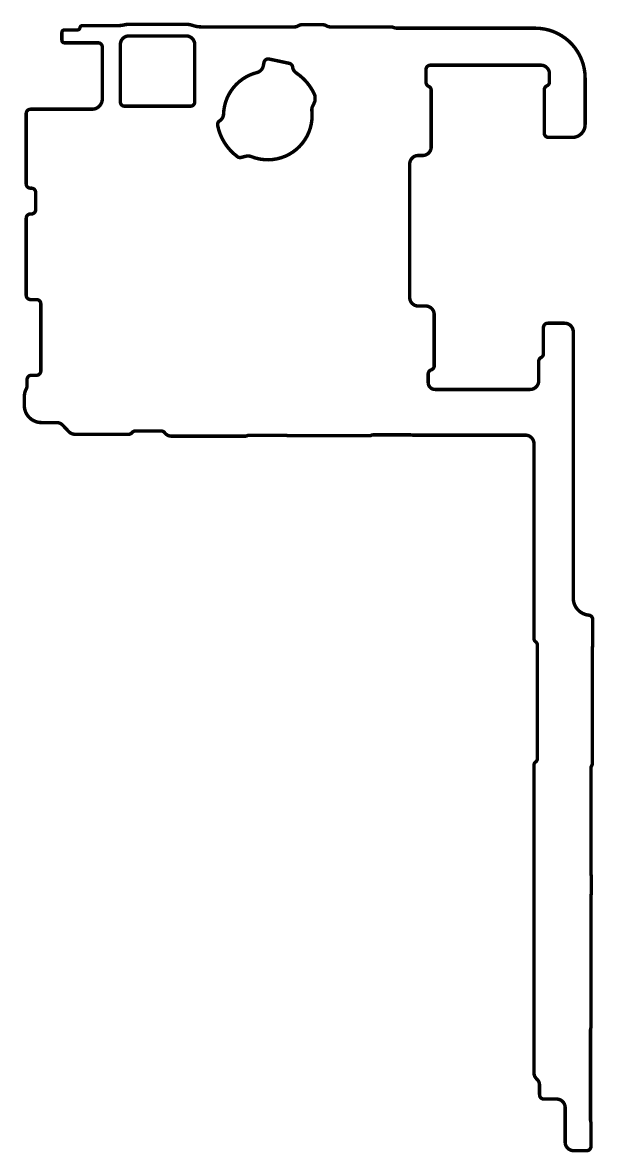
# Model space of a CAD drawing. Extents: x -33 to 33, y -61 to 71.
import ezdxf

# ---------------------------------------------------------------- set-up
doc = ezdxf.new("R2010")
doc.units = 0
doc.layers.get('0').update_dxf_attribs({"color": 1, "linetype": 'CONTINUOUS'})

msp = doc.modelspace()

# ---------------------------------------------------------------- linework, layer by layer
at = {"const_width": 0.4}
for points in [[(-32.29991, 60.779915, 0.414216), (-32.800035, 60.280042), (-32.800035, 52.099972, 0.41437), (-32.29991, 51.6001), (-32.200087, 51.6001, -0.414218), (-31.699962, 51.099975), (-31.699962, 49.099977, -0.414216), (-32.200087, 48.600105), (-32.29991, 48.600105, 0.414218), (-32.800035, 48.09998), (-32.800035, 39.150035, 0.414218), (-32.29991, 38.64991), (-31.599885, 38.64991, -0.414218), (-31.100015, 38.150037), (-31.100015, 30.349952, -0.414218), (-31.599885, 29.85008), (-32.200087, 29.85008, 0.414216), (-32.69996, 29.349955), (-32.69996, 28.640025, -0.121302), (-32.7914, 28.268675, 0.121289), (-33.02, 27.340052), (-33.02, 26.34996, 0.414214), (-31.020005, 24.349965), (-29.271975, 24.349965, -0.206818), (-28.543757, 24.035258), (-27.85618, 23.304755, 0.206818), (-27.127962, 22.990047), (-20.884642, 22.990047, 0.229409), (-20.492212, 23.18004, -0.229432), (-20.100035, 23.370032), (-17.100043, 23.370032, -0.236047), (-16.699993, 23.16988, 0.236071), (-15.899892, 22.770085), (-7.335775, 22.770085, 0.113278), (-7.117842, 22.820123, -0.113252), (-6.89991, 22.869905), (-2.617977, 22.869905, -0.079582), (-2.461767, 22.845015, 0.07958), (-2.305813, 22.820123), (7.114032, 22.820123, 0.113248), (7.331965, 22.869905, -0.113278), (7.549895, 22.919945), (11.879325, 22.919945, -0.061495), (12.000992, 22.904957, 0.0615), (12.122405, 22.889972), (25.249885, 22.889972, -0.414216), (26.249885, 21.889975), (26.249885, -0.739902, 0.236047), (26.450035, -1.139952, -0.235992), (26.649935, -1.540002), (26.649935, -14.699995, -0.235991), (26.450035, -15.100045, 0.236047), (26.249885, -15.500095), (26.249885, -51.228245, 0.210521), (26.575005, -51.966115, -0.21052), (26.900125, -52.703985), (26.900125, -53.799995, 0.414215), (27.399995, -54.30012), (28.880055, -54.30012, -0.414215), (29.880052, -55.300117), (29.880052, -59.30011, 0.414215), (30.88005, -60.300107), (32.37992, -60.300107, 0.414218), (32.880045, -59.799982), (32.880045, -57.094375, 0.079563), (32.8549, -56.938165, -0.079586), (32.830008, -56.781955), (32.830008, -46.21784, -0.079578), (32.8549, -46.061885, 0.079566), (32.880045, -45.905675), (32.880045, -30.784037, -0.045747), (32.904937, -30.511242, 0.045749), (32.930085, -30.2387), (32.930085, -28.561285, 0.045749), (32.904937, -28.288742, -0.045748), (32.880045, -28.015945), (32.880045, -15.819882, -0.139629), (32.954975, -15.556485, 0.139586), (33.029905, -15.29334), (33.029905, -1.894332, -0.079563), (33.055052, -1.738122, 0.079585), (33.079945, -1.582165), (33.079945, 1.461515, 0.386321), (32.628077, 1.959355, -0.38632), (30.820105, 3.949955), (30.820105, 34.900107, 0.414215), (29.820107, 35.900105), (27.850085, 35.900105, 0.414219), (27.349957, 35.39998), (27.349957, 32.360107, -0.283228), (27.074875, 31.913575, 0.283301), (26.800047, 31.467045), (26.800047, 29.200095, -0.414216), (25.80005, 28.200095), (14.750035, 28.200095, -0.414307), (13.949935, 28.999942), (13.949935, 29.99994, -0.327487), (14.299945, 30.476952, 0.327488), (14.649957, 30.953965), (14.649957, 36.900105, 0.414215), (13.64996, 37.900102), (12.800075, 37.900102, -0.414215), (11.800077, 38.9001), (11.800077, 54.399942, -0.414215), (12.800075, 55.39994), (13.299948, 55.39994, 0.414215), (14.299945, 56.399938), (14.299945, 62.983365, 0.298188), (13.999972, 63.441835, -0.298264), (13.699997, 63.90005), (13.699997, 65.39992, -0.414219), (14.200125, 65.900045), (27.049985, 65.900045, -0.414215), (28.049982, 64.900047), (28.049982, 63.950087, -0.298191), (27.750007, 63.491617, 0.298264), (27.450035, 63.033402), (27.450035, 57.999885, 0.414218), (27.949905, 57.500012), (30.699965, 57.500012, 0.414215), (32.200087, 58.999882), (32.200087, 64.399923, 0.414214), (26.399997, 70.200012), (10.326878, 70.200012, -0.097759), (9.946895, 70.274942, 0.097745), (9.56691, 70.350125), (2.560827, 70.350125, -0.142587), (2.131568, 70.475095, 0.142613), (1.702055, 70.600062), (-0.742188, 70.600062, 0.142589), (-1.171447, 70.475095, -0.142614), (-1.600962, 70.350125), (-12.433555, 70.350125, -0.084321), (-13.424155, 70.518275, 0.084322), (-14.200125, 70.6501), (-20.850098, 70.6501, 0.059416), (-21.402547, 70.58406, -0.059414), (-22.107905, 70.499985), (-26.258265, 70.499985, 0.36596), (-26.554175, 70.25005, -0.365969), (-26.850085, 70.000115), (-28.349955, 70.000115, 0.413967), (-28.64993, 69.699885), (-28.64993, 68.799965, 0.414221), (-28.349955, 68.49999), (-24.45004, 68.49999, -0.414216), (-23.949915, 68.000118), (-23.949915, 61.980065, -0.414215), (-25.150065, 60.779915)], [(-13.200125, 68.300092), (-13.200125, 61.630052, -0.41422), (-13.699997, 61.129925), (-21.34997, 61.129925, -0.414219), (-21.850095, 61.630052), (-21.850095, 68.300092, -0.414215), (-20.850098, 69.30009), (-14.200125, 69.30009, -0.414216)], [(0.736855, 62.467235, -0.105001), (0.780035, 62.264035), (0.780035, 61.805312, -0.113964), (0.729487, 61.586365), (0.51562, 61.148215, 0.14126), (0.42037, 60.602367, -0.566153), (-6.621525, 55.271925, 0.157987), (-7.23646, 55.314342), (-7.80542, 55.17261, -0.223094), (-8.222487, 55.254652, -0.187698), (-10.53719, 58.896505, -0.297089), (-10.333482, 59.40298), (-10.272775, 59.445652, 0.235493), (-9.846818, 60.22975, -0.333447), (-5.96646, 65.04178, 0.285681), (-5.234177, 65.803272), (-5.144007, 66.227198, -0.414218), (-4.550917, 66.612515), (-2.213102, 66.115437, -0.31757), (-1.821435, 65.69202, 0.21544), (-1.38684, 64.99225, -0.141403)]]:
    msp.add_lwpolyline(points, format="xyb", close=True, dxfattribs=at)

doc.saveas('drawing.dxf')
